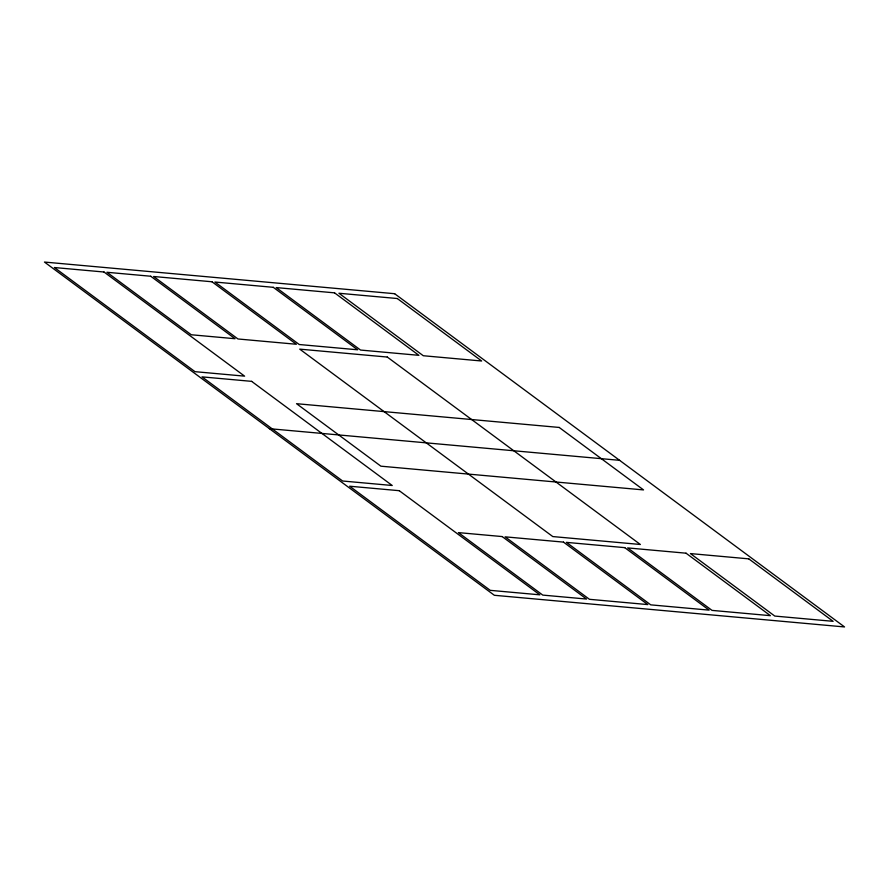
<?xml version="1.0" encoding="UTF-8"?>
<svg xmlns="http://www.w3.org/2000/svg" width="889" height="889" viewBox="0 0 889 889"><rect width="100%" height="100%" fill="white"/><g stroke="black" fill="none" stroke-linecap="round" stroke-linejoin="round"><path stroke-width="1.33" d="M269.4 428.676L619.6 460.324M394.649 293.714L44.45 262.055L494.351 595.286L844.55 626.945L394.649 293.714M104.013 272.012L54.396 267.533L194.991 371.669L244.608 376.147L104.013 272.012M150.708 276.235L106.924 272.278L191.279 334.764L235.063 338.72L150.708 276.235M211.982 281.769L153.619 276.501L237.974 338.976L296.348 344.254L211.982 281.769M273.267 287.314L214.905 282.035L299.26 344.521L357.634 349.788L273.267 287.314M334.553 292.848L276.19 287.58L360.545 350.055L418.908 355.333L334.553 292.848M397.294 298.526L338.931 293.248L423.286 355.733L481.66 361.001L397.294 298.526M387.271 357.045L299.726 349.133L552.791 536.567L640.347 544.479L387.271 357.045M251.631 381.359L202.025 376.869L342.621 481.005L392.227 485.494L251.631 381.359M559.181 427.442L296.537 403.695L380.892 466.18L643.536 489.917L559.181 427.442M399.261 490.695L349.644 486.216L490.239 590.34L539.856 594.83L399.261 490.695M502.185 536.567L458.413 532.611L542.768 595.097L586.551 599.053L502.185 536.567M563.47 542.112L505.108 536.834L589.463 599.308L647.825 604.587L563.47 542.112M624.756 547.646L566.393 542.368L650.748 604.853L709.111 610.132L624.756 547.646M686.041 553.191L627.678 547.913L712.033 610.387L770.396 615.666L686.041 553.191M748.782 558.859L690.42 553.58L774.775 616.066L833.137 621.333L748.782 558.859"/></g></svg>
